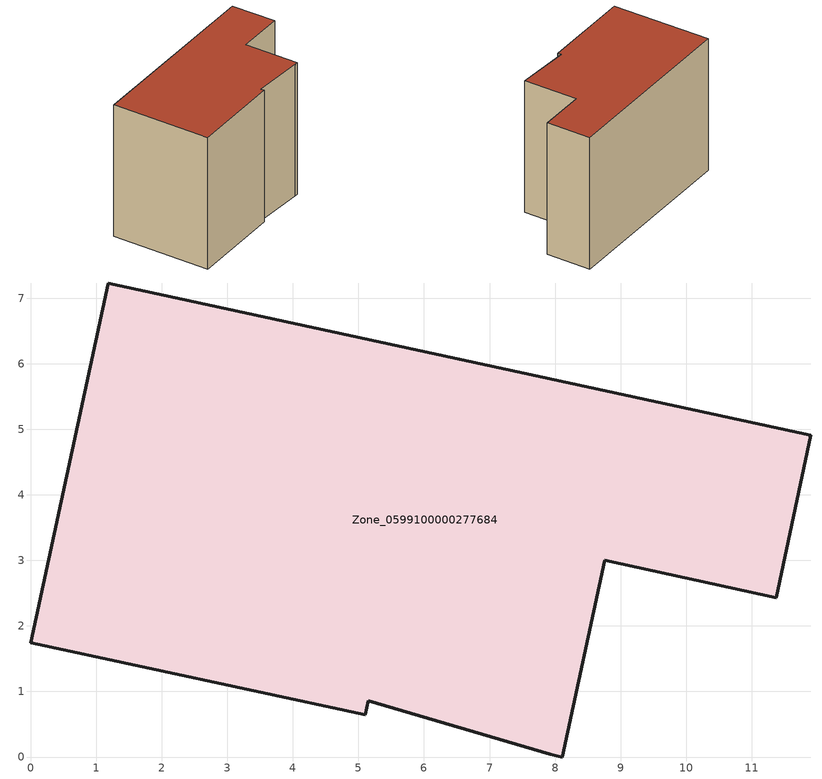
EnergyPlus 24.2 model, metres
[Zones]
Zone_0599100000277684
 floor ground (C_G): 5.11,0.65 0,1.74 1.18,7.23 11.9,4.91 11.37,2.43 8.76,3 8.11,0 7.93,0.04 5.15,0.86 z0
 wall outside (C_F): 0,1.74 5.11,0.65 5.15,0.86 7.93,0.04 8.11,0 8.76,3 11.37,2.43 11.9,4.91 1.18,7.23 0,1.74 z0:7.81
 roof outside (C_R): 5.15,0.86 7.93,0.04 8.11,0 8.76,3 11.37,2.43 11.9,4.91 1.18,7.23 0,1.74 5.11,0.65 z7.81
[BUILDING]
Pand.0599100000277684: North Axis=0; Terrain=City; Loads Convergence Tolerance Value=0.04; Temperature Convergence Tolerance Value=0.4; Solar Distribution=FullExterior; Maximum Number of Warmup Days=25; Minimum Number of Warmup Days=1
[Site:Location]
Rotterdam.The.Hague.AP_ZH_NLD Design_Conditions: Latitude=51.96; Longitude=4.45; Time Zone=1; Elevation=-4.5
[SITE:GROUNDTEMPERATURE:BUILDINGSURFACE]
18, 18, 18, 18, 18, 18, 18, 18, 18, 18, 18, 18
[MATERIAL] Thermal Absorptance=0.9; Solar Absorptance=0.7; Visible Absorptance=0.7
Name | Roughness | Thickness | Conductivity | Density | Specific Heat
G.TC.1975-1991 | MediumSmooth | 0.15 | 0.288461 | 540 | 1210
F.TC.1975-1991 | Rough | 0.3 | 0.230769 | 1920 | 840
R.TC.1975-1991 | MediumRough | 0.2 | 0.153846 | 1500 | 1000
[CONSTRUCTION]
C_G: G.TC.1975-1991
C_F: F.TC.1975-1991
C_R: R.TC.1975-1991
[ZONE]
Zone_0599100000277684: Type=1; Multiplier=1; Ceiling Height=Autocalculate; Volume=Autocalculate; Floor Area=autocalculate; Part of Total Floor Area=Yes
[ZONEINFILTRATION:DESIGNFLOWRATE]
Infil_Zone_0599100000277684: Zone or ZoneList or Space or SpaceList=Zone_0599100000277684; Schedule=AlwaysOn; Design Flow Rate Calculation Method=Flow/Area; Flow Rate per Floor Area=0.003; Constant Term Coefficient=1; Temperature Term Coefficient=0; Velocity Term Coefficient=0; Velocity Squared Term Coefficient=0
[HVACTEMPLATE:ZONE:IDEALLOADSAIRSYSTEM]
Zone_0599100000277684: Maximum Heating Supply Air Temperature=50; Minimum Cooling Supply Air Temperature=13; Maximum Heating Supply Air Humidity Ratio=0.0156; Minimum Cooling Supply Air Humidity Ratio=0.0077; Heating Limit=NoLimit; Cooling Limit=NoLimit; Dehumidification Control Type=ConstantSensibleHeatRatio; Cooling Sensible Heat Ratio=0.7; Dehumidification Setpoint=60; Humidification Control Type=None; Humidification Setpoint=30; Outdoor Air Method=None; Outdoor Air Flow Rate per Person=0.00944; Outdoor Air Flow Rate per Zone Floor Area=0; Outdoor Air Flow Rate per Zone=0; Demand Controlled Ventilation Type=None; Outdoor Air Economizer Type=NoEconomizer; Heat Recovery Type=None; Sensible Heat Recovery Effectiveness=0.7; Latent Heat Recovery Effectiveness=0.65
[ZONECONTROL:THERMOSTAT]
ThermostatControl_Zone_0599100000277684: Zone or ZoneList=Zone_0599100000277684; Control Type Schedule=DualSetpointControlType; Control 1=Thermostat_Zone_0599100000277684; Temperature Difference Between Cutout And Setpoint=0
[THERMOSTATSETPOINT:DUALSETPOINT]
Thermostat_Zone_0599100000277684: Heating Setpoint Temperature Schedule=HeatingSetpoint_Zone_0599100000277684; Cooling Setpoint Temperature Schedule=CoolingSetpoint_Zone_0599100000277684
[SCHEDULE:COMPACT]
HeatingSetpoint_Zone_0599100000277684: Through: 12/31, For: AllDays, Until: 24:00, 21
CoolingSetpoint_Zone_0599100000277684: Through: 12/31, For: AllDays, Until: 24:00, 24
DualSetpointControlType: Through: 12/31, For: AllDays, Until: 24:00, 4
AlwaysOn: Through: 12/31, For: AllDays, Until: 24:00, 1
